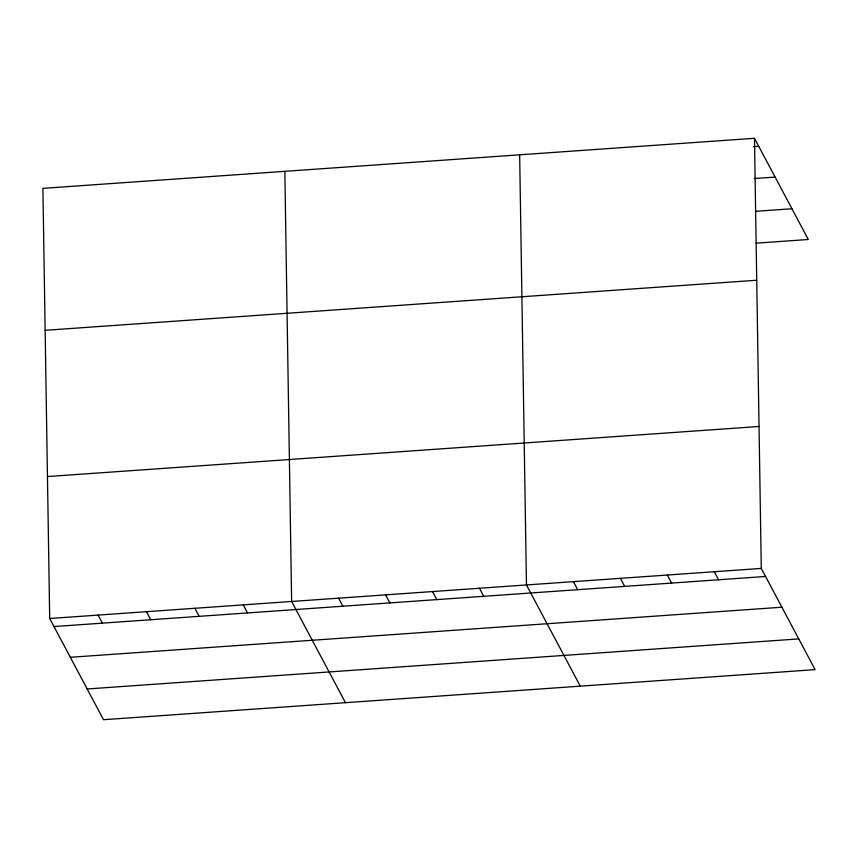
<?xml version="1.0" encoding="UTF-8"?>
<svg xmlns="http://www.w3.org/2000/svg" width="858" height="858" viewBox="0 0 858 858"><rect width="100%" height="100%" fill="white"/><g stroke="black" fill="none" stroke-linecap="round" stroke-linejoin="round"><path stroke-width="1.29" d="M754.482 138.288L42.9 188.363L49.7 618.5L103.518 719.712L815.1 669.637L761.282 568.425L754.482 138.288L808.3 239.5L756.112 243.168M753.538 146.697L758.762 146.332M754.236 178.55L775.106 177.08M755.426 211.325L791.955 208.751M45.142 330.309L756.724 280.234M47.458 476.555L759.04 426.48M49.7 618.5L761.282 568.425M53.979 626.555L765.561 576.469M70.324 657.292L781.906 607.217M87.173 688.974L798.755 638.899M714.317 571.728L718.596 579.772M667.352 575.032L671.632 583.086M620.388 578.335L624.667 586.389M573.423 581.649L577.702 589.693M580.276 686.164L526.458 584.952L519.658 154.805M479.493 588.256L483.773 596.299M432.529 591.559L436.808 599.603M385.564 594.862L389.843 602.917M338.599 598.165L342.878 606.22M345.452 702.691L291.634 601.479L284.835 171.332M243.254 604.879L247.533 612.923M194.863 608.29L199.142 616.334M146.471 611.69L150.751 619.733M98.091 615.1L102.37 623.144"/></g></svg>
